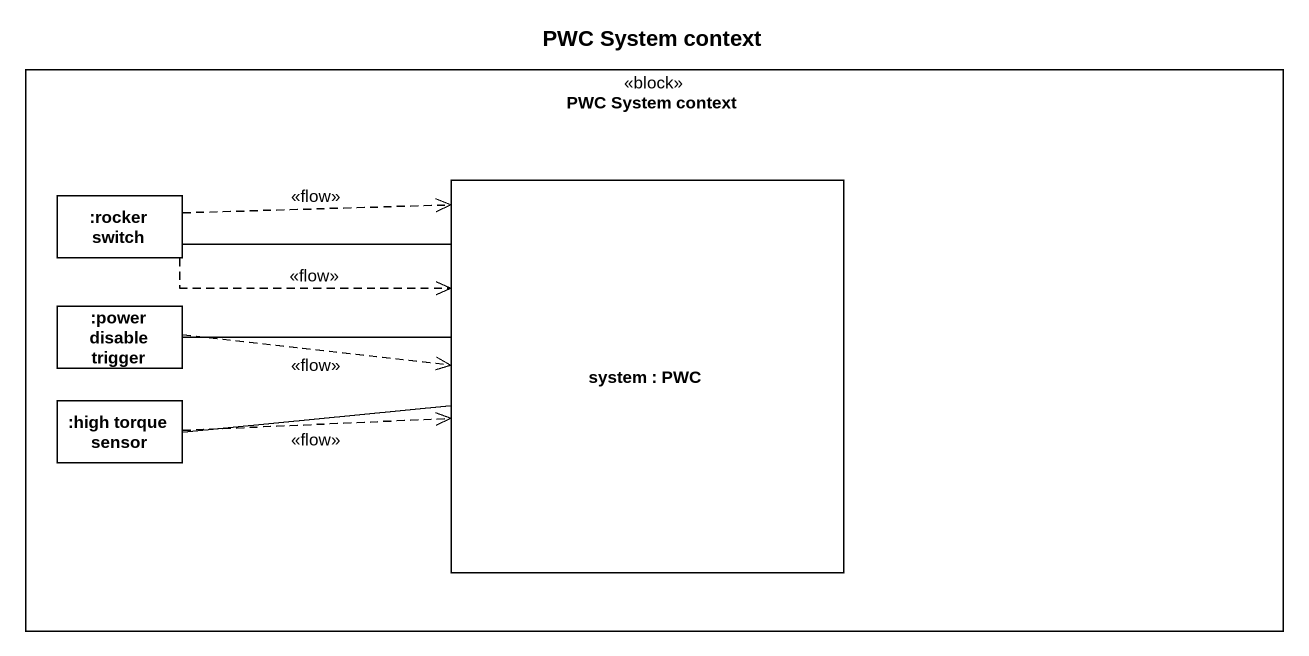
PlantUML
@startuml
title PWC System context
rectangle "PWC System context" as PWC_System_context <<block>> {
  rectangle ":rocker switch" as rocker_switch
  rectangle "system : PWC" as system
  rectangle ":power disable trigger" as power_disable_trigger
  rectangle ":high torque sensor" as high_torque_sensor
}
rocker_switch .right.> system : <<flow>>
rocker_switch .right.> system : <<flow>>
rocker_switch -right- system
power_disable_trigger .right.> system : <<flow>>
power_disable_trigger -right- system
high_torque_sensor .right.> system : <<flow>>
high_torque_sensor -right- system
@enduml
